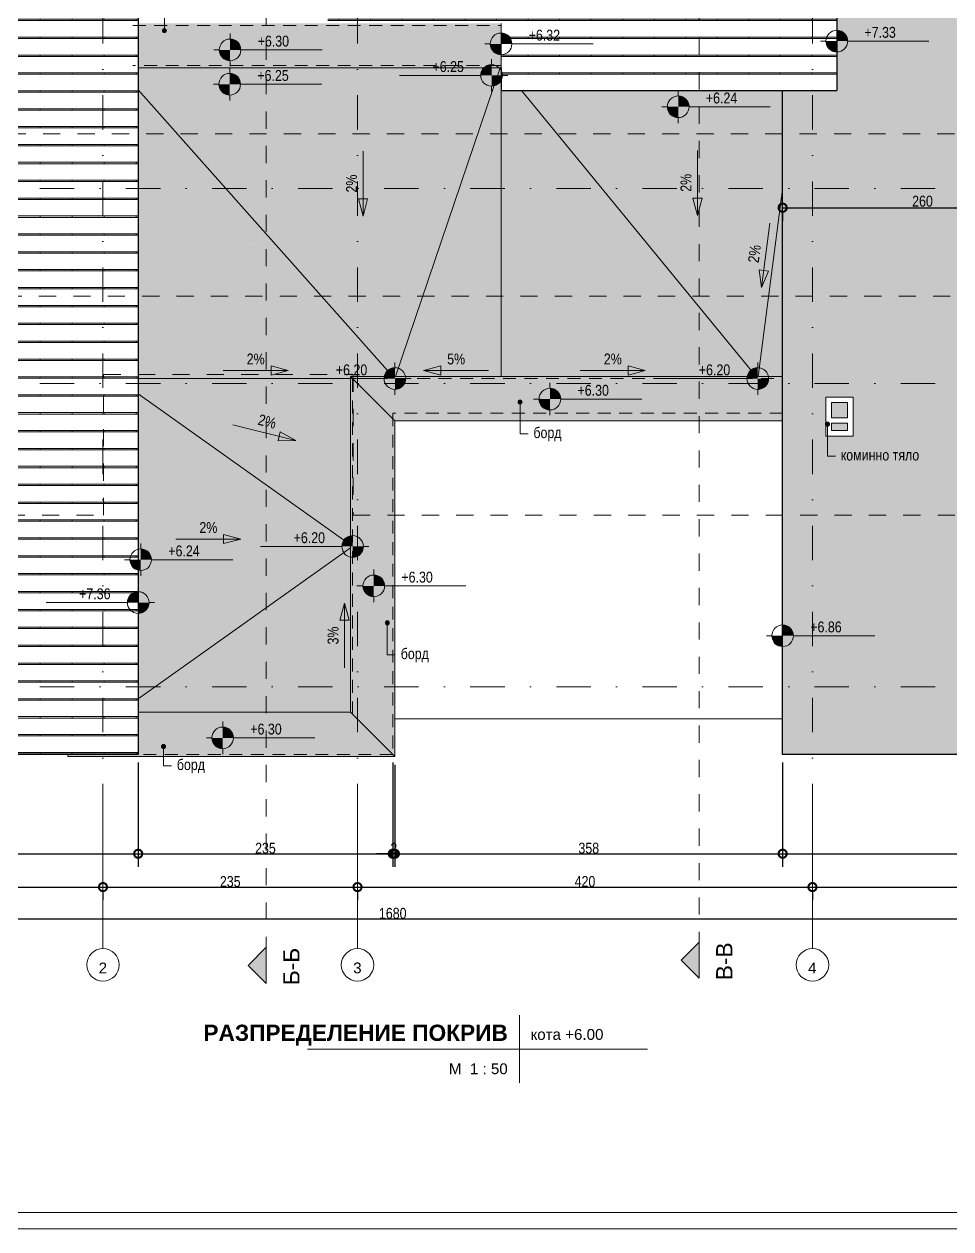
# Model space of a CAD drawing. Header units: centimetres. Extents: x 0 to 25250, y 0 to 2250.
# Drawn here: x 7056 to 7911, y 0 to 1112 of the extents above; entities that cross this region are included whole.
import ezdxf

# ---------------------------------------------------------------- set-up
doc = ezdxf.new("R2010")
doc.units = ezdxf.units.CM
for name, pattern in [('17-View-1$0$Overhead', [19.84375, 11.90625, -7.9375]), ('19-View-1$0$Dash', [31.75, 15.875, -15.875]), ('19-View-1$0$Dash dot', [79.375, 31.75, -23.8125, 0, -23.8125])]:
    doc.linetypes.add(name, pattern=pattern)
for name, color, linetype, lineweight in [('A-ANNO-DIMS', 7, 'Continuous', 9), ('A-ANNO-NOTE', 7, 'Continuous', 9), ('A-DETL-MBND', 7, 'Continuous', 9), ('A-FLOR-OVHD', 7, '17-View-1$0$Overhead', 9), ('A-GENM', 7, 'Continuous', 9), ('A-ROOF', 7, 'Continuous', 9), ('A-ROOF-PATT', 7, 'Continuous', 9), ('A-WALL', 7, 'Continuous', 9), ('A-WALL-PATT', 7, 'Continuous', 9), ('G-ANNO-DIMS', 7, 'Continuous', 9), ('G-ANNO-SYMB', 7, 'Continuous', 9), ('G-ANNO-TEXT', 7, 'Continuous', 9), ('G-ANNO-TTLB', 7, 'Continuous', 9), ('S-GRID', 7, 'Continuous', 9), ('S-GRID-IDEN', 7, 'Continuous', 9)]:
    doc.layers.add(name, color=color, linetype=linetype, lineweight=lineweight)
doc.styles.add('19-View-1$0$Arial', font='arial.ttf', dxfattribs={"height": 10})
doc.styles.add('19-View-1$0$Arial Narrow', font='ARIALN.TTF', dxfattribs={"height": 10})
doc.styles.add('19-View-1$0$Arial Narrow_2', font='ARIALN.TTF', dxfattribs={"height": 10})
doc.styles.add('19-View-1$0$Arial Narrow_3', font='ARIALN.TTF', dxfattribs={"height": 10})
doc.styles.add('19-View-1$0$Arial_1', font='arial.ttf', dxfattribs={"height": 15})
doc.styles.add('19_xrefed$0$Arial', font='arial.ttf', dxfattribs={"height": 0.2})
doc.styles.add('19_xrefed$0$Arial_B', font='arialbd.ttf', dxfattribs={"height": 0.3})
doc.dimstyles.new('19-View-1$0$TEC_DIM', dxfattribs={"dimscale": 30.48, "dimtxt": 10.23431, "dimasz": 0.492126, "dimexe": 0.393701, "dimexo": 0.246063, "dimgap": 0, "dimtad": 1, "dimdec": 0, "dimzin": 0, "dimdsep": 46, "dimtxsty": '19-View-1$0$Arial Narrow', "dimblk1": '19-View-1$0$_DotSmall', "dimblk2": '19-View-1$0$_DotSmall', "dimsah": 1, "dimcen": 0.09, "dimazin": 0, "dimtfac": 1, "dimtdec": 4, "dimtix": 1, "dimtmove": 0, "dimatfit": 3, "dimfxl": 1, "dimtvp": 1, "dimtolj": 1, "dimtzin": 0, "dimarcsym": 2})
doc.dimstyles.new('19-View-1$0$TEC_DIM_1', dxfattribs={"dimscale": 30.48, "dimtxt": 10.23431, "dimasz": 0.492126, "dimexe": 0.393701, "dimexo": 0.246063, "dimgap": 0, "dimtad": 1, "dimdec": 0, "dimzin": 0, "dimdsep": 46, "dimtxsty": '19-View-1$0$Arial Narrow_3', "dimblk1": '19-View-1$0$_DotSmall', "dimblk2": '19-View-1$0$_DotSmall', "dimsah": 1, "dimcen": 0.09, "dimazin": 0, "dimtfac": 1, "dimtdec": 4, "dimtix": 1, "dimtmove": 0, "dimatfit": 3, "dimfxl": 1, "dimtvp": 1, "dimtolj": 1, "dimtzin": 0, "dimarcsym": 2})
pattern_1 = [(0, (6431.8533, 1694.0777), (5.08, 1.27), [0.4191, -3.391, 0.4191, -3.391, -20.32]), (0, (6431.8533, 1694.0777), (5.08, 1.27), [-7.62, 0.4191, -7.201, 0.4191, -3.391, -8.89]), (0, (6431.8533, 1694.0777), (5.08, 1.27), [-19.05, 0.4191, -2.121, 0.4191, -5.931]), (120.004, (6433.7583, 1694.7126), (-3.6401151, 3.7641549), [0.41905, -3.391, 0.41905, -3.391, -20.318]), (120.004, (6433.7583, 1694.7126), (-3.6401151, 3.7641549), [-7.619, 0.41905, -7.2, 0.41905, -3.391, -8.889]), (120.004, (6433.7583, 1694.7126), (-3.6401151, 3.7641549), [-19.048, 0.41905, -2.121, 0.41905, -5.93]), (239.996, (6434.3933, 1697.2518), (-1.4399991, -5.0334425), [0.41905, -3.391, 0.41905, -3.391, -20.318]), (239.996, (6434.3933, 1697.2518), (-1.4399991, -5.0334425), [-7.619, 0.41905, -7.2, 0.41905, -3.391, -8.889]), (239.996, (6434.3933, 1697.2518), (-1.4399991, -5.0334425), [-19.048, 0.41905, -2.121, 0.41905, -5.93])]

# ---------------------------------------------------------------- blocks, each defined once
blk = doc.blocks.new('TEC_ОФИЦИАЛНА РАМКА - TEC_ОФИЦИАЛНА РАМКА-2548456-СГРАДА ТИП III - ПЛАН ПОКРИВ')
at = {"layer": 'G-ANNO-TTLB'}
for p, q in [((41.321, -4.146), (-16.129, -4.146)), ((-18.379, -4.446), (41.621, -4.446))]:
    blk.add_line(p, q, dxfattribs=at)
blk = doc.blocks.new('Viewport - TYPE-NAME SCALE LEVEL-1451543-СГРАДА ТИП III - ПЛАН ПОКРИВ')
at = {"layer": 'G-ANNO-TTLB'}
for p, q in [((0, -0.627), (0, 0.627)), ((2.363, 0), (-3.913, 0))]:
    blk.add_line(p, q, dxfattribs=at)
blk = doc.blocks.new('TEC_CHIMNEY-2P - TEC_CHIMNEY-2P-2377915-ПОКРИВ')
at = {"layer": 'A-GENM'}
for p, q in [((25, 36), (0, 36)), ((0, 36), (0, 0)), ((25, 0), (25, 36)), ((5, 24.2), (5, 31)), ((5, 31), (20, 31)), ((20, 24.2), (5, 24.2)), ((20, 31), (20, 24.2)), ((5, 19.2), (20, 19.2)), ((5, 5), (5, 19.2)), ((20, 19.2), (20, 5)), ((0, 0), (25, 0)), ((20, 5), (5, 5))]:
    blk.add_line(p, q, dxfattribs=at)
blk = doc.blocks.new('Grid - TEC_GRID_CIRCLE-145857-ПОКРИВ')
at = {"layer": 'S-GRID-IDEN'}
blk.add_circle((0, 0), 0.3, dxfattribs=at)
blk = doc.blocks.new('Section - TEC_SECTION-13048-ПОКРИВ')
at = {"layer": 'G-ANNO-SYMB'}
blk.add_hatch(color=256, dxfattribs=at).paths.add_polyline_path([(0, 0.334), (0.334, 0), (-0.334, 0)])
for p, q in [((0, 0.334), (-0.334, 0)), ((0.334, 0), (0, 0.334)), ((-0.334, 0), (0.334, 0))]:
    blk.add_line(p, q, dxfattribs=at)
blk = doc.blocks.new('Spot Elevations - PLAN - PROJECT-149572-ПОКРИВ')
at = {"layer": 'A-ANNO-NOTE'}
h = blk.add_hatch(color=256, dxfattribs=at)
edge = h.paths.add_edge_path()
edge.add_line((0, 0), (0, -0.2))
edge.add_arc((0, 0), 0.2, 180, 270, ccw=False)
edge.add_line((-0.2, 0), (0, 0))
h = blk.add_hatch(color=256, dxfattribs=at)
edge = h.paths.add_edge_path()
edge.add_line((0, 0), (0, 0.2))
edge.add_arc((0, 0), 0.2, 0, 90, ccw=False)
edge.add_line((0.2, 0), (0, 0))
for p, q in [((0, 0.2), (0, 0.3)), ((-0.2, 0), (-0.3, 0)), ((0, -0.3), (0, -0.2)), ((0.2, 0), (1.7, 0))]:
    blk.add_line(p, q, dxfattribs=at)
blk.add_circle((0, 0), 0.2, dxfattribs=at)
blk = doc.blocks.new('19-View-1$0$_DotSmall')
at = {"color": 0, "linetype": 'ByBlock', "const_width": 0.5}
blk.add_lwpolyline([(-0.0625, 0, 1), (0.0625, 0, 1)], format="xyb", close=True, dxfattribs=at)
blk = doc.blocks.new('*D2911')
at = {"layer": 'A-ANNO-DIMS', "color": 0, "lineweight": -2, "transparency": 16777216}
for p, q in [((6668.5, 315.6), (7128.5, 315.6)), ((6668.5, 310.7), (6668.5, 303.6)), ((7128.5, 310.7), (7128.5, 303.6))]:
    blk.add_line(p, q, dxfattribs=at)
at = {"layer": 'A-ANNO-DIMS', "color": 0, "lineweight": -2, "transparency": 16777216, "xscale": 15, "yscale": 15, "zscale": 15, "rotation": 180}
blk.add_blockref('19-View-1$0$_DotSmall', (6668.5, 315.6), dxfattribs=at)
at = {"layer": 'A-ANNO-DIMS', "color": 0, "lineweight": -2, "transparency": 16777216, "xscale": 15, "yscale": 15, "zscale": 15}
blk.add_blockref('19-View-1$0$_DotSmall', (7128.5, 315.6), dxfattribs=at)
at = {"layer": 'A-ANNO-DIMS', "color": 0, "transparency": 16777216, "insert": (6898.5, 320.7), "char_height": 10, "width": 22.808, "attachment_point": 5, "style": '19-View-1$0$Arial Narrow'}
blk.add_mtext('\\A1;460', dxfattribs=at)
blk = doc.blocks.new('*D2912')
at = {"layer": 'A-ANNO-DIMS', "color": 0, "lineweight": -2, "transparency": 16777216}
for p, q in [((7128.5, 315.6), (7363.5, 315.6)), ((7128.5, 310.7), (7128.5, 303.6)), ((7363.5, 310.7), (7363.5, 303.6))]:
    blk.add_line(p, q, dxfattribs=at)
at = {"layer": 'A-ANNO-DIMS', "color": 0, "lineweight": -2, "transparency": 16777216, "xscale": 15, "yscale": 15, "zscale": 15, "rotation": 180}
blk.add_blockref('19-View-1$0$_DotSmall', (7128.5, 315.6), dxfattribs=at)
at = {"layer": 'A-ANNO-DIMS', "color": 0, "lineweight": -2, "transparency": 16777216, "xscale": 15, "yscale": 15, "zscale": 15}
blk.add_blockref('19-View-1$0$_DotSmall', (7363.5, 315.6), dxfattribs=at)
at = {"layer": 'A-ANNO-DIMS', "color": 0, "transparency": 16777216, "insert": (7246, 320.7), "char_height": 10, "width": 22.808, "attachment_point": 5, "style": '19-View-1$0$Arial Narrow'}
blk.add_mtext('\\A1;235', dxfattribs=at)
blk = doc.blocks.new('*D2913')
at = {"layer": 'A-ANNO-DIMS', "color": 0, "lineweight": -2, "transparency": 16777216}
for p, q in [((7363.5, 315.6), (7783.5, 315.6)), ((7363.5, 310.7), (7363.5, 303.6)), ((7783.5, 310.7), (7783.5, 303.6))]:
    blk.add_line(p, q, dxfattribs=at)
at = {"layer": 'A-ANNO-DIMS', "color": 0, "lineweight": -2, "transparency": 16777216, "xscale": 15, "yscale": 15, "zscale": 15, "rotation": 180}
blk.add_blockref('19-View-1$0$_DotSmall', (7363.5, 315.6), dxfattribs=at)
at = {"layer": 'A-ANNO-DIMS', "color": 0, "lineweight": -2, "transparency": 16777216, "xscale": 15, "yscale": 15, "zscale": 15}
blk.add_blockref('19-View-1$0$_DotSmall', (7783.5, 315.6), dxfattribs=at)
at = {"layer": 'A-ANNO-DIMS', "color": 0, "transparency": 16777216, "insert": (7573.5, 320.7), "char_height": 10, "width": 22.808, "attachment_point": 5, "style": '19-View-1$0$Arial Narrow'}
blk.add_mtext('\\A1;420', dxfattribs=at)
blk = doc.blocks.new('*D2914')
at = {"layer": 'A-ANNO-DIMS', "color": 0, "lineweight": -2, "transparency": 16777216}
for p, q in [((7783.5, 315.6), (8203.5, 315.6)), ((7783.5, 310.7), (7783.5, 303.6)), ((8203.5, 310.7), (8203.5, 303.6))]:
    blk.add_line(p, q, dxfattribs=at)
at = {"layer": 'A-ANNO-DIMS', "color": 0, "lineweight": -2, "transparency": 16777216, "xscale": 15, "yscale": 15, "zscale": 15, "rotation": 180}
blk.add_blockref('19-View-1$0$_DotSmall', (7783.5, 315.6), dxfattribs=at)
at = {"layer": 'A-ANNO-DIMS', "color": 0, "lineweight": -2, "transparency": 16777216, "xscale": 15, "yscale": 15, "zscale": 15}
blk.add_blockref('19-View-1$0$_DotSmall', (8203.5, 315.6), dxfattribs=at)
at = {"layer": 'A-ANNO-DIMS', "color": 0, "transparency": 16777216, "insert": (7993.5, 320.7), "char_height": 10, "width": 22.808, "attachment_point": 5, "style": '19-View-1$0$Arial Narrow'}
blk.add_mtext('\\A1;420', dxfattribs=at)
blk = doc.blocks.new('*D2934')
at = {"layer": 'A-ANNO-DIMS', "color": 0, "lineweight": -2, "transparency": 16777216}
for p, q in [((8236, 920.6), (8236, 274.2)), ((6556, 740.6), (6556, 274.2)), ((6556, 286.2), (8236, 286.2))]:
    blk.add_line(p, q, dxfattribs=at)
at = {"layer": 'A-ANNO-DIMS', "color": 0, "lineweight": -2, "transparency": 16777216, "xscale": 15, "yscale": 15, "zscale": 15, "rotation": 180}
blk.add_blockref('19-View-1$0$_DotSmall', (6556, 286.2), dxfattribs=at)
at = {"layer": 'A-ANNO-DIMS', "color": 0, "lineweight": -2, "transparency": 16777216, "xscale": 15, "yscale": 15, "zscale": 15}
blk.add_blockref('19-View-1$0$_DotSmall', (8236, 286.2), dxfattribs=at)
at = {"layer": 'A-ANNO-DIMS', "color": 0, "transparency": 16777216, "insert": (7396, 291.3), "char_height": 10, "width": 30.411, "attachment_point": 5, "style": '19-View-1$0$Arial Narrow'}
blk.add_mtext('\\A1;1680', dxfattribs=at)
blk = doc.blocks.new('*D2936')
at = {"layer": 'A-ANNO-DIMS', "color": 0, "lineweight": -2, "transparency": 16777216}
for p, q in [((6636, 430.6), (6636, 334.4)), ((7161, 430.6), (7161, 334.4)), ((6636, 346.4), (7161, 346.4))]:
    blk.add_line(p, q, dxfattribs=at)
at = {"layer": 'A-ANNO-DIMS', "color": 0, "lineweight": -2, "transparency": 16777216, "xscale": 15, "yscale": 15, "zscale": 15, "rotation": 180}
blk.add_blockref('19-View-1$0$_DotSmall', (6636, 346.4), dxfattribs=at)
at = {"layer": 'A-ANNO-DIMS', "color": 0, "lineweight": -2, "transparency": 16777216, "xscale": 15, "yscale": 15, "zscale": 15}
blk.add_blockref('19-View-1$0$_DotSmall', (7161, 346.4), dxfattribs=at)
at = {"layer": 'A-ANNO-DIMS', "color": 0, "transparency": 16777216, "insert": (6898.5, 351.5), "char_height": 10, "width": 22.808, "attachment_point": 5, "style": '19-View-1$0$Arial Narrow'}
blk.add_mtext('\\A1;525', dxfattribs=at)
blk = doc.blocks.new('*D2937')
at = {"layer": 'A-ANNO-DIMS', "color": 0, "lineweight": -2, "transparency": 16777216}
for p, q in [((7161, 430.6), (7161, 334.4)), ((7396, 430.6), (7396, 334.4)), ((7161, 346.4), (7396, 346.4))]:
    blk.add_line(p, q, dxfattribs=at)
at = {"layer": 'A-ANNO-DIMS', "color": 0, "lineweight": -2, "transparency": 16777216, "xscale": 15, "yscale": 15, "zscale": 15, "rotation": 180}
blk.add_blockref('19-View-1$0$_DotSmall', (7161, 346.4), dxfattribs=at)
at = {"layer": 'A-ANNO-DIMS', "color": 0, "lineweight": -2, "transparency": 16777216, "xscale": 15, "yscale": 15, "zscale": 15}
blk.add_blockref('19-View-1$0$_DotSmall', (7396, 346.4), dxfattribs=at)
at = {"layer": 'A-ANNO-DIMS', "color": 0, "transparency": 16777216, "insert": (7278.5, 351.5), "char_height": 10, "width": 22.808, "attachment_point": 5, "style": '19-View-1$0$Arial Narrow'}
blk.add_mtext('\\A1;235', dxfattribs=at)
blk = doc.blocks.new('*D2938')
at = {"layer": 'A-ANNO-DIMS', "color": 0, "lineweight": -2, "transparency": 16777216}
for p, q in [((7396, 430.6), (7396, 334.4)), ((7398, 428.6), (7398, 334.4)), ((7396, 346.4), (7381, 346.4)), ((7396, 346.4), (7398, 346.4)), ((7398, 346.4), (7413, 346.4))]:
    blk.add_line(p, q, dxfattribs=at)
at = {"layer": 'A-ANNO-DIMS', "color": 0, "lineweight": -2, "transparency": 16777216, "xscale": 15, "yscale": 15, "zscale": 15}
blk.add_blockref('19-View-1$0$_DotSmall', (7396, 346.4), dxfattribs=at)
at = {"layer": 'A-ANNO-DIMS', "color": 0, "lineweight": -2, "transparency": 16777216, "xscale": 15, "yscale": 15, "zscale": 15, "rotation": 180}
blk.add_blockref('19-View-1$0$_DotSmall', (7398, 346.4), dxfattribs=at)
at = {"layer": 'A-ANNO-DIMS', "color": 0, "transparency": 16777216, "insert": (7397, 351.4), "char_height": 10, "width": 7.603, "attachment_point": 5, "style": '19-View-1$0$Arial Narrow'}
blk.add_mtext('\\A1;2', dxfattribs=at)
blk = doc.blocks.new('*D2939')
at = {"layer": 'A-ANNO-DIMS', "color": 0, "lineweight": -2, "transparency": 16777216}
for p, q in [((7398, 428.6), (7398, 334.4)), ((7756, 430.6), (7756, 334.4)), ((7398, 346.4), (7756, 346.4))]:
    blk.add_line(p, q, dxfattribs=at)
at = {"layer": 'A-ANNO-DIMS', "color": 0, "lineweight": -2, "transparency": 16777216, "xscale": 15, "yscale": 15, "zscale": 15, "rotation": 180}
blk.add_blockref('19-View-1$0$_DotSmall', (7398, 346.4), dxfattribs=at)
at = {"layer": 'A-ANNO-DIMS', "color": 0, "lineweight": -2, "transparency": 16777216, "xscale": 15, "yscale": 15, "zscale": 15}
blk.add_blockref('19-View-1$0$_DotSmall', (7756, 346.4), dxfattribs=at)
at = {"layer": 'A-ANNO-DIMS', "color": 0, "transparency": 16777216, "insert": (7577, 351.5), "char_height": 10, "width": 22.808, "attachment_point": 5, "style": '19-View-1$0$Arial Narrow'}
blk.add_mtext('\\A1;358', dxfattribs=at)
blk = doc.blocks.new('*D2940')
at = {"layer": 'A-ANNO-DIMS', "color": 0, "lineweight": -2, "transparency": 16777216}
for p, q in [((7756, 430.6), (7756, 334.4)), ((8146, 430.6), (8146, 334.4)), ((7756, 346.4), (8146, 346.4))]:
    blk.add_line(p, q, dxfattribs=at)
at = {"layer": 'A-ANNO-DIMS', "color": 0, "lineweight": -2, "transparency": 16777216, "xscale": 15, "yscale": 15, "zscale": 15, "rotation": 180}
blk.add_blockref('19-View-1$0$_DotSmall', (7756, 346.4), dxfattribs=at)
at = {"layer": 'A-ANNO-DIMS', "color": 0, "lineweight": -2, "transparency": 16777216, "xscale": 15, "yscale": 15, "zscale": 15}
blk.add_blockref('19-View-1$0$_DotSmall', (8146, 346.4), dxfattribs=at)
at = {"layer": 'A-ANNO-DIMS', "color": 0, "transparency": 16777216, "insert": (7951, 351.5), "char_height": 10, "width": 22.808, "attachment_point": 5, "style": '19-View-1$0$Arial Narrow'}
blk.add_mtext('\\A1;390', dxfattribs=at)
blk = doc.blocks.new('*D2952')
at = {"layer": 'A-ANNO-DIMS', "color": 0, "lineweight": -2, "transparency": 16777216}
for p, q in [((8014.3, 935.6), (8014.3, 954.9)), ((7756, 942.9), (8014.3, 942.9)), ((7756, 938.1), (7756, 930.9))]:
    blk.add_line(p, q, dxfattribs=at)
at = {"layer": 'A-ANNO-DIMS', "color": 0, "lineweight": -2, "transparency": 16777216, "xscale": 15, "yscale": 15, "zscale": 15, "rotation": 180}
blk.add_blockref('19-View-1$0$_DotSmall', (7756, 942.9), dxfattribs=at)
at = {"layer": 'A-ANNO-DIMS', "color": 0, "lineweight": -2, "transparency": 16777216, "xscale": 15, "yscale": 15, "zscale": 15}
blk.add_blockref('19-View-1$0$_DotSmall', (8014.3, 942.9), dxfattribs=at)
at = {"layer": 'A-ANNO-DIMS', "color": 0, "transparency": 16777216, "insert": (7885.1, 948.9), "char_height": 10, "width": 22.808, "attachment_point": 5, "style": '19-View-1$0$Arial Narrow_3'}
blk.add_mtext('\\A1;\u200e260', dxfattribs=at)

msp = doc.modelspace()

# ---------------------------------------------------------------- block references
at = {"layer": 'G-ANNO-TTLB', "xscale": 49.99999999999999, "yscale": 49.99999999999999, "zscale": 49.99999999999999}
msp.add_blockref('TEC_ОФИЦИАЛНА РАМКА - TEC_ОФИЦИАЛНА РАМКА-2548456-СГРАДА ТИП III - ПЛАН ПОКРИВ', (7119, 222.3), dxfattribs=at)

# ---------------------------------------------------------------- next in the draw order: hatches: boundary and pattern name
at = {"layer": 'A-ROOF-PATT', "true_color": 0x8b8b8b}
h = msp.add_hatch(dxfattribs=at)
h.set_pattern_fill('FP1_1', color=252, style=0, pattern_type=2)
h.set_pattern_definition([(90, (6517.642, -932.92), (-29.922, 16.51), [0.8382, -15.672]), (180, (6517.642, -949.431), (-29.922, -16.51), [29.922, 0]), (180, (6517.642, -948.161), (-29.922, -16.51), [29.922, 0])])
h.paths.add_polyline_path([(7756, 438.1), (8146, 438.1), (8146, 793.1), (8014.3, 793.1), (8014.3, 928.1), (8236, 928.1), (8236, 1323.1), (8124.1, 1323.1), (8124.1, 1423.1), (8236, 1423.1), (8236, 1705.2), (7806, 1552.9), (7806, 1051.1), (7756, 1051.1), (7756, 570.4)])
h.paths.add_polyline_path([(7821, 732.1), (7796, 732.1), (7796, 768.1), (7821, 768.1), (7821, 737.1)])
h.paths.add_polyline_path([(7816, 737.1), (7816, 743.9), (7801, 743.9), (7801, 737.1), (7804.1, 737.1)])
h.paths.add_polyline_path([(7812.8, 748.9), (7816, 748.9), (7816, 763.1), (7801, 763.1), (7801, 748.9), (7803.1, 748.9)])
h = msp.add_hatch(dxfattribs=at)
h.set_pattern_fill('FP1_13', color=252, style=0, pattern_type=2)
h.set_pattern_definition([(270, (6531.42, 1678.186), (29.105, -16.51), [0.8382, -15.672]), (0, (6531.421, 1694.696), (29.105, 16.51), [29.105, 0]), (0, (6531.421, 1693.426), (29.105, 16.51), [29.105, 0])])
h.paths.add_polyline_path([(7496, 1051.1), (7806, 1051.1), (7806, 1548.9), (7336, 1634.7), (7336, 1113.1), (7496, 1113.1), (7496, 1072.1)])
h = msp.add_hatch(dxfattribs=at)
h.set_pattern_fill('FP1_2', color=252, style=0, pattern_type=2)
h.set_pattern_definition([(270, (6448.962, 1678.186), (29.592, -16.51), [0.8382, -15.672]), (0, (6448.962, 1694.696), (29.592, 16.51), [29.592, 0]), (0, (6448.962, 1693.426), (29.592, 16.51), [29.592, 0])])
h.paths.add_polyline_path([(6636, 438.1), (7161, 438.1), (7161, 1523.1), (6636, 1523.1), (6636, 1278.1), (6556, 1278.1), (6556, 1203.1), (6666.1, 1203.1), (6666.1, 1023.1), (6556, 1023.1), (6556, 748.1), (6636, 748.1), (6636, 497.8)])
at = {"layer": 'A-ROOF-PATT', "true_color": 0xc0c0c0}
h = msp.add_hatch(dxfattribs=at)
h.set_pattern_fill('FP1_8', color=9, style=0, pattern_type=2)
h.set_pattern_definition(pattern_1)
h.paths.add_polyline_path([(7398.7, 787.1), (7495.3, 1072.1), (7161, 1072.1), (7161, 1051.6), (7396.2, 787.1), (7398, 787.1)])
h = msp.add_hatch(dxfattribs=at)
h.set_pattern_fill('FP1_6', color=9, style=0, pattern_type=2)
h.set_pattern_definition([(0, (6433.3443, 1694.6958), (5.073, 1.27), [0.41856, -3.386, 0.41856, -3.386, -20.294]), (0, (6433.3443, 1694.6958), (5.073, 1.27), [-7.61, 0.41856, -7.192, 0.41856, -3.386, -8.878]), (0, (6433.3443, 1694.6958), (5.073, 1.27), [-19.025, 0.41856, -2.118, 0.41856, -5.923]), (119.968, (6435.2463, 1695.3308), (-3.6353844, 3.764342), [0.41896, -3.39, 0.41896, -3.39, -20.313]), (119.968, (6435.2463, 1695.3308), (-3.6353844, 3.764342), [-7.618, 0.41896, -7.199, 0.41896, -3.39, -8.887]), (119.968, (6435.2463, 1695.3308), (-3.6353844, 3.764342), [-19.044, 0.41896, -2.12, 0.41896, -5.929]), (240.032, (6435.8803, 1697.8708), (-1.4382021, -5.0347131), [0.41896, -3.39, 0.41896, -3.39, -20.313]), (240.032, (6435.8803, 1697.8708), (-1.4382021, -5.0347131), [-7.618, 0.41896, -7.199, 0.41896, -3.39, -8.887]), (240.032, (6435.8803, 1697.8708), (-1.4382021, -5.0347131), [-19.044, 0.41896, -2.12, 0.41896, -5.929])])
h.paths.add_polyline_path([(7496, 787.1), (7496, 1072.1), (7495.3, 1072.1), (7398.7, 787.1), (7489.1, 787.1)])
h = msp.add_hatch(dxfattribs=at)
h.set_pattern_fill('FP1_7', color=9, style=0, pattern_type=2)
h.set_pattern_definition([(359.99997, (6432.6091, 1694.6969), (5.0790007, 1.2699973), [0.41902, -3.39, 0.41902, -3.39, -20.316]), (359.99997, (6432.6091, 1694.6969), (5.0790007, 1.2699973), [-7.619, 0.41902, -7.2, 0.41902, -3.39, -8.888]), (359.99997, (6432.6091, 1694.6969), (5.0790007, 1.2699973), [-19.046, 0.41902, -2.12, 0.41902, -5.93]), (119.995, (6434.5133, 1695.3319), (-3.6395237, 3.7647267), [0.41908, -3.391, 0.41908, -3.391, -20.319]), (119.995, (6434.5133, 1695.3319), (-3.6395237, 3.7647267), [-7.62, 0.41908, -7.201, 0.41908, -3.391, -8.89]), (119.995, (6434.5133, 1695.3319), (-3.6395237, 3.7647267), [-19.049, 0.41908, -2.121, 0.41908, -5.931]), (240.005, (6435.1483, 1697.8718), (-1.4397084, -5.0345347), [0.41908, -3.391, 0.41908, -3.391, -20.319]), (240.005, (6435.1483, 1697.8718), (-1.4397084, -5.0345347), [-7.62, 0.41908, -7.201, 0.41908, -3.391, -8.89]), (240.005, (6435.1483, 1697.8718), (-1.4397084, -5.0345347), [-19.049, 0.41908, -2.121, 0.41908, -5.931])])
h.paths.add_polyline_path([(7357.5, 787.1), (7396.2, 787.1), (7161, 1051.6), (7161, 1047.6), (7357, 787.8)])
h = msp.add_hatch(dxfattribs=at)
h.set_pattern_fill('FP1_4', color=9, style=0, pattern_type=2)
h.set_pattern_definition([(0, (6432.6075, 1694.6958), (5.079, 1.27), [0.41902, -3.39, 0.41902, -3.39, -20.316]), (0, (6432.6075, 1694.6958), (5.079, 1.27), [-7.619, 0.41902, -7.2, 0.41902, -3.39, -8.888]), (0, (6432.6075, 1694.6958), (5.079, 1.27), [-19.046, 0.41902, -2.12, 0.41902, -5.93]), (119.995, (6434.5123, 1695.3308), (-3.6395237, 3.7647267), [0.41908, -3.391, 0.41908, -3.391, -20.319]), (119.995, (6434.5123, 1695.3308), (-3.6395237, 3.7647267), [-7.62, 0.41908, -7.201, 0.41908, -3.391, -8.89]), (119.995, (6434.5123, 1695.3308), (-3.6395237, 3.7647267), [-19.049, 0.41908, -2.121, 0.41908, -5.931]), (240.005, (6435.1473, 1697.8708), (-1.4397084, -5.0345347), [0.41908, -3.391, 0.41908, -3.391, -20.319]), (240.005, (6435.1473, 1697.8708), (-1.4397084, -5.0345347), [-7.62, 0.41908, -7.201, 0.41908, -3.391, -8.89]), (240.005, (6435.1473, 1697.8708), (-1.4397084, -5.0345347), [-19.049, 0.41908, -2.121, 0.41908, -5.931])])
h.paths.add_polyline_path([(7334.4, 785.1), (7357, 785.1), (7357, 787.1), (7357.5, 787.1), (7161, 1047.6), (7161, 785.1), (7231.2, 785.1)])
h = msp.add_hatch(dxfattribs=at)
h.set_pattern_fill('FP1_12', color=9, style=0, pattern_type=2)
h.set_pattern_definition([(0, (6432.8533, 1694.6958), (5.079, 1.27), [0.41901, -3.39, 0.41901, -3.39, -20.315]), (0, (6432.8533, 1694.6958), (5.079, 1.27), [-7.618, 0.41901, -7.199, 0.41901, -3.39, -8.888]), (0, (6432.8533, 1694.6958), (5.079, 1.27), [-19.046, 0.41901, -2.12, 0.41901, -5.93]), (119.994, (6434.7583, 1695.3308), (-3.6389581, 3.7639241), [0.41908, -3.391, 0.41908, -3.391, -20.319]), (119.994, (6434.7583, 1695.3308), (-3.6389581, 3.7639241), [-7.62, 0.41908, -7.2, 0.41908, -3.391, -8.89]), (119.994, (6434.7583, 1695.3308), (-3.6389581, 3.7639241), [-19.049, 0.41908, -2.121, 0.41908, -5.931]), (240.006, (6435.3933, 1697.8708), (-1.4396205, -5.0345598), [0.41908, -3.391, 0.41908, -3.391, -20.319]), (240.006, (6435.3933, 1697.8708), (-1.4396205, -5.0345598), [-7.62, 0.41908, -7.2, 0.41908, -3.391, -8.89]), (240.006, (6435.3933, 1697.8708), (-1.4396205, -5.0345598), [-19.049, 0.41908, -2.121, 0.41908, -5.931])])
h.paths.add_polyline_path([(7496, 787.1), (7731.4, 787.1), (7514.9, 1051.1), (7496, 1051.1), (7496, 788)])
h = msp.add_hatch(dxfattribs=at)
h.set_pattern_fill('FP1_5', color=9, style=0, pattern_type=2)
h.set_pattern_definition(pattern_1)
h.paths.add_polyline_path([(7733.3, 787.1), (7756, 959.9), (7756, 1051.1), (7514.9, 1051.1), (7731.4, 787.1), (7733, 787.1)])
h = msp.add_hatch(dxfattribs=at)
h.set_pattern_fill('FP1_3', color=9, style=0, pattern_type=2)
h.set_pattern_definition([(0, (6451.4543, 1694.6958), (5.036, 1.27), [0.41551, -3.362, 0.41551, -3.362, -20.146]), (0, (6451.4543, 1694.6958), (5.036, 1.27), [-7.555, 0.41551, -7.139, 0.41551, -3.362, -8.814]), (0, (6451.4543, 1694.6958), (5.036, 1.27), [-18.887, 0.41551, -2.103, 0.41551, -5.88]), (119.787, (6453.3433, 1695.3308), (-3.6089542, 3.764531), [0.41821, -3.384, 0.41821, -3.384, -20.277]), (119.787, (6453.3433, 1695.3308), (-3.6089542, 3.764531), [-7.604, 0.41821, -7.186, 0.41821, -3.384, -8.871]), (119.787, (6453.3433, 1695.3308), (-3.6089542, 3.764531), [-19.009, 0.41821, -2.116, 0.41821, -5.918]), (240.213, (6453.9733, 1697.8708), (-1.4278684, -5.034886), [0.41821, -3.384, 0.41821, -3.384, -20.277]), (240.213, (6453.9733, 1697.8708), (-1.4278684, -5.034886), [-7.604, 0.41821, -7.186, 0.41821, -3.384, -8.871]), (240.213, (6453.9733, 1697.8708), (-1.4278684, -5.034886), [-19.009, 0.41821, -2.116, 0.41821, -5.918])])
h.paths.add_polyline_path([(7733.3, 787.1), (7756, 787.1), (7756, 959.9), (7742.9, 860.6)])
h = msp.add_hatch(dxfattribs=at)
h.set_pattern_fill('FP1_11', color=9, style=0, pattern_type=2)
h.set_pattern_definition([(0.00546, (6432.6942, 1694.4838), (5.078879, 1.270484), [0.41902, -3.39, 0.41902, -3.39, -20.316]), (0.00546, (6432.6942, 1694.4838), (5.078879, 1.270484), [-7.619, 0.41902, -7.2, 0.41902, -3.39, -8.888]), (0.00546, (6432.6942, 1694.4838), (5.078879, 1.270484), [-19.046, 0.41902, -2.12, 0.41902, -5.93]), (119.997, (6434.5993, 1695.119), (-3.6391552, 3.7637336), [0.41906, -3.391, 0.41906, -3.391, -20.318]), (119.997, (6434.5993, 1695.119), (-3.6391552, 3.7637336), [-7.619, 0.41906, -7.2, 0.41906, -3.391, -8.889]), (119.997, (6434.5993, 1695.119), (-3.6391552, 3.7637336), [-19.048, 0.41906, -2.121, 0.41906, -5.93]), (240.006, (6435.2333, 1697.6588), (-1.4396205, -5.0345598), [0.41909, -3.391, 0.41909, -3.391, -20.32]), (240.006, (6435.2333, 1697.6588), (-1.4396205, -5.0345598), [-7.62, 0.41909, -7.201, 0.41909, -3.391, -8.89]), (240.006, (6435.2333, 1697.6588), (-1.4396205, -5.0345598), [-19.05, 0.41909, -2.121, 0.41909, -5.931])])
h.paths.add_polyline_path([(7357, 631.5), (7357, 785.1), (7161, 785.1), (7161, 770.9), (7238.9, 715.5)])
h = msp.add_hatch(dxfattribs=at)
h.set_pattern_fill('FP1_10', color=9, style=0, pattern_type=2)
h.set_pattern_definition([(0, (6432.7992, 1694.6958), (5.079, 1.27), [0.41899, -3.39, 0.41899, -3.39, -20.315]), (0, (6432.7992, 1694.6958), (5.079, 1.27), [-7.618, 0.41899, -7.199, 0.41899, -3.39, -8.888]), (0, (6432.7992, 1694.6958), (5.079, 1.27), [-19.045, 0.41899, -2.12, 0.41899, -5.929]), (119.993, (6434.7033, 1695.3308), (-3.6388924, 3.7639876), [0.41907, -3.391, 0.41907, -3.391, -20.319]), (119.993, (6434.7033, 1695.3308), (-3.6388924, 3.7639876), [-7.619, 0.41907, -7.2, 0.41907, -3.391, -8.889]), (119.993, (6434.7033, 1695.3308), (-3.6388924, 3.7639876), [-19.049, 0.41907, -2.121, 0.41907, -5.931]), (240.007, (6435.3383, 1697.8708), (-1.4395327, -5.034585), [0.41907, -3.391, 0.41907, -3.391, -20.319]), (240.007, (6435.3383, 1697.8708), (-1.4395327, -5.034585), [-7.619, 0.41907, -7.2, 0.41907, -3.391, -8.889]), (240.007, (6435.3383, 1697.8708), (-1.4395327, -5.034585), [-19.049, 0.41907, -2.121, 0.41907, -5.931])])
h.paths.add_polyline_path([(7161, 489.3), (7357, 628.7), (7357, 631.5), (7161, 770.9), (7161, 497.8)])
h = msp.add_hatch(dxfattribs=at)
h.set_pattern_fill('FP1_9', color=9, style=0, pattern_type=2)
h.set_pattern_definition([(0, (6431.8533, 1694.2336), (5.08, 1.269), [0.4191, -3.391, 0.4191, -3.391, -20.32]), (0, (6431.8533, 1694.2336), (5.08, 1.269), [-7.62, 0.4191, -7.201, 0.4191, -3.391, -8.89]), (0, (6431.8533, 1694.2336), (5.08, 1.269), [-19.05, 0.4191, -2.121, 0.4191, -5.931]), (120.013, (6433.7583, 1694.8683), (-3.6402061, 3.7627172), [0.41894, -3.39, 0.41894, -3.39, -20.312]), (120.013, (6433.7583, 1694.8683), (-3.6402061, 3.7627172), [-7.617, 0.41894, -7.198, 0.41894, -3.39, -8.887]), (120.013, (6433.7583, 1694.8683), (-3.6402061, 3.7627172), [-19.043, 0.41894, -2.12, 0.41894, -5.929]), (239.987, (6434.3933, 1697.4068), (-1.4397894, -5.0314844), [0.41894, -3.39, 0.41894, -3.39, -20.312]), (239.987, (6434.3933, 1697.4068), (-1.4397894, -5.0314844), [-7.617, 0.41894, -7.198, 0.41894, -3.39, -8.887]), (239.987, (6434.3933, 1697.4068), (-1.4397894, -5.0314844), [-19.043, 0.41894, -2.12, 0.41894, -5.929])])
h.paths.add_polyline_path([(7161, 477.1), (7357, 477.1), (7357, 628.7), (7161, 489.3), (7161, 485.5)])
at = {"layer": 'A-WALL-PATT', "lineweight": 5, "true_color": 0xebebeb}
for points in [[(7496, 1072.1), (7496, 1113.1), (7161, 1113.1), (7161, 1072.1), (7437.5, 1072.1)], [(7398, 436.1), (7398, 746.1), (7357, 787.1), (7357, 477.1)], [(7756, 746.1), (7756, 787.1), (7357, 787.1), (7398, 746.1), (7746.9, 746.1)], [(7398, 436.1), (7357, 477.1), (7161, 477.1), (7161, 438.1), (7096, 438.1), (7096, 436.1), (7231.2, 436.1)]]:
    msp.add_hatch(color=7, dxfattribs=at).paths.add_polyline_path(points)
at = {"layer": 'G-ANNO-DIMS'}
for points in [[(7368.6, 935.1), (7372.8, 951), (7364.3, 951)], [(7677.3, 935.8), (7681.6, 951.7), (7673.1, 951.7)], [(7736.5, 869.3), (7742.8, 884.4), (7734.4, 885.5)], [(7299.5, 792.6), (7283.7, 796.9), (7283.7, 788.4)], [(7424.5, 792.6), (7440.4, 788.4), (7440.4, 796.9)], [(7629.2, 792.6), (7613.3, 796.9), (7613.3, 788.4)], [(7306.6, 727.9), (7292.2, 735.9), (7290.2, 727.6)], [(7255.8, 637), (7239.9, 641.2), (7239.9, 632.7)], [(7351.5, 577.9), (7347.2, 562), (7355.8, 562)]]:
    msp.add_hatch(color=256, dxfattribs=at).paths.add_polyline_path(points)
at = {"layer": 'G-ANNO-TEXT'}
h = msp.add_hatch(color=256, dxfattribs=at)
edge = h.paths.add_edge_path()
edge.add_arc((7185.2, 1106.4), 1.88, 0, 360)
h = msp.add_hatch(color=256, dxfattribs=at)
edge = h.paths.add_edge_path()
edge.add_arc((7513.6, 763.6), 1.88, 0, 360)
h = msp.add_hatch(color=256, dxfattribs=at)
edge = h.paths.add_edge_path()
edge.add_arc((7797.4, 743), 1.88, 0, 360)
h = msp.add_hatch(color=256, dxfattribs=at)
edge = h.paths.add_edge_path()
edge.add_arc((7391, 559.6), 1.88, 0, 360)
h = msp.add_hatch(color=256, dxfattribs=at)
edge = h.paths.add_edge_path()
edge.add_arc((7184.4, 445.4), 1.88, 0, 360)

# ---------------------------------------------------------------- next in the draw order: linework, layer by layer
at = {"layer": 'A-DETL-MBND', "color": 253, "true_color": 0xaaaaaa}
msp.add_line((7756, 471.1), (7398, 471.1), dxfattribs=at)
at = {"layer": 'A-FLOR-OVHD'}
for p, q in [((7156, 1111.1), (7496, 1111.1)), ((7496, 1074.1), (7156, 1074.1)), ((7359, 475.1), (7359, 785.1)), ((7359, 785.1), (7756, 785.1)), ((7396, 753.1), (7396, 438.1)), ((7756, 753.1), (7396, 753.1)), ((7396, 438.1), (7133, 438.1))]:
    msp.add_line(p, q, dxfattribs=at)
at = {"layer": 'A-ROOF', "lineweight": 30}
for p, q in [((7806, 1552.9), (7806, 1051.1)), ((7161, 1523.1), (7161, 438.1)), ((7496, 1072.1), (7496, 1051.1)), ((7496, 1051.1), (7806, 1051.1)), ((7756, 438.1), (7756, 1051.1)), ((7161, 438.1), (6636, 438.1)), ((8146, 438.1), (7756, 438.1))]:
    msp.add_line(p, q, dxfattribs=at)
at = {"layer": 'A-ROOF', "lineweight": 15}
for p, q in [((7495.3, 1072.1), (7398.7, 787.1)), ((7396.2, 787.1), (7161, 1051.6)), ((7496, 787.1), (7496, 1051.1)), ((7514.9, 1051.1), (7731.4, 787.1)), ((7756, 959.9), (7733.3, 787.1)), ((7161, 785.1), (7357, 785.1)), ((7357, 631.5), (7161, 770.9)), ((7357, 628.7), (7161, 489.3))]:
    msp.add_line(p, q, dxfattribs=at)
at = {"layer": 'A-WALL'}
for p, q in [((7496, 1113.1), (7496, 1072.1)), ((7496, 1072.1), (7161, 1072.1)), ((7357, 787.1), (7398, 746.1)), ((7357, 477.1), (7357, 787.1)), ((7756, 787.1), (7357, 787.1)), ((7398, 436.1), (7398, 746.1)), ((7756, 746.1), (7398, 746.1)), ((7161, 477.1), (7357, 477.1)), ((7357, 477.1), (7398, 436.1)), ((7096, 436.1), (7096, 438.1)), ((7096, 436.1), (7398, 436.1))]:
    msp.add_line(p, q, dxfattribs=at)
at = {"layer": 'G-ANNO-DIMS'}
for p, q in [((7368.6, 995.1), (7368.6, 935.1)), ((7677.3, 995.8), (7677.3, 935.8)), ((7372.8, 951), (7364.3, 951)), ((7364.3, 951), (7368.6, 935.1)), ((7368.6, 935.1), (7372.8, 951)), ((7681.6, 951.7), (7673.1, 951.7)), ((7673.1, 951.7), (7677.3, 935.8)), ((7677.3, 935.8), (7681.6, 951.7)), ((7744.3, 928.7), (7736.5, 869.3)), ((7742.8, 884.4), (7734.4, 885.5)), ((7734.4, 885.5), (7736.5, 869.3)), ((7736.5, 869.3), (7742.8, 884.4)), ((7239.5, 792.6), (7299.5, 792.6)), ((7299.5, 792.6), (7283.7, 796.9)), ((7283.7, 796.9), (7283.7, 788.4)), ((7283.7, 788.4), (7299.5, 792.6)), ((7440.4, 796.9), (7424.5, 792.6)), ((7424.5, 792.6), (7440.4, 788.4)), ((7484.5, 792.6), (7424.5, 792.6)), ((7440.4, 788.4), (7440.4, 796.9)), ((7569.2, 792.6), (7629.2, 792.6)), ((7629.2, 792.6), (7613.3, 796.9)), ((7613.3, 796.9), (7613.3, 788.4)), ((7613.3, 788.4), (7629.2, 792.6)), ((7248.4, 742.5), (7306.6, 727.9)), ((7292.2, 735.9), (7290.2, 727.6)), ((7306.6, 727.9), (7292.2, 735.9)), ((7290.2, 727.6), (7306.6, 727.9)), ((7195.8, 637), (7255.8, 637)), ((7255.8, 637), (7239.9, 641.2)), ((7239.9, 641.2), (7239.9, 632.7)), ((7239.9, 632.7), (7255.8, 637)), ((7351.5, 577.9), (7347.2, 562)), ((7355.8, 562), (7351.5, 577.9)), ((7351.5, 517.9), (7351.5, 577.9)), ((7347.2, 562), (7355.8, 562))]:
    msp.add_line(p, q, dxfattribs=at)
at = {"layer": 'G-ANNO-SYMB', "linetype": '19-View-1$0$Dash', "lineweight": 18}
for p, q in [((7279.3, 1984.2), (7279.3, 243.3)), ((7679, 1988.8), (7679, 248.1)), ((6374.7, 1011.1), (8420.1, 1011.1)), ((6370.9, 861.1), (8420.1, 861.1)), ((7129.1, 788.9), (7359.4, 788.9)), ((7129.1, 659.1), (7129.1, 788.9)), ((7359.4, 788.9), (7359.4, 659.1)), ((6373.7, 659.1), (7129.1, 659.1)), ((7359.4, 659.1), (8420.1, 659.1))]:
    msp.add_line(p, q, dxfattribs=at)
at = {"layer": 'G-ANNO-TEXT'}
for p, q in [((7185.2, 1106.4), (7185.2, 1127.7)), ((7513.6, 763.6), (7513.6, 734.1)), ((7797.4, 743), (7797.4, 713.5)), ((7513.6, 734.1), (7520.9, 734.1)), ((7797.4, 713.5), (7804.7, 713.5)), ((7391, 559.6), (7391, 530.1)), ((7391, 530.1), (7398.4, 530.1)), ((7184.4, 445.4), (7184.4, 427.7)), ((7184.4, 427.7), (7191.7, 427.7))]:
    msp.add_line(p, q, dxfattribs=at)
for centre in [(7185.2, 1106.4), (7513.6, 763.6), (7797.4, 743), (7391, 559.6), (7184.4, 445.4)]:
    msp.add_circle(centre, 1.88, dxfattribs=at)
at = {"layer": 'S-GRID', "color": 1, "linetype": '19-View-1$0$Dash dot', "lineweight": 18, "true_color": 0xff0000}
for p, q in [((7128.5, 1841.4), (7128.5, 383.8)), ((7363.5, 1841.4), (7363.5, 383.8)), ((7783.5, 1841.4), (7783.5, 383.8)), ((6513.9, 960.6), (8272.8, 960.6)), ((6513.9, 780.6), (8272.8, 780.6)), ((6513.9, 500.6), (8272.8, 500.6))]:
    msp.add_line(p, q, dxfattribs=at)
at = {"layer": 'S-GRID', "color": 1, "lineweight": 18, "true_color": 0xff0000}
for p, q in [((7128.5, 383.8), (7128.5, 258.8)), ((7363.5, 383.8), (7363.5, 258.8)), ((7783.5, 383.8), (7783.5, 258.8))]:
    msp.add_line(p, q, dxfattribs=at)

# ---------------------------------------------------------------- next in the draw order: block references
at = {"layer": 'A-GENM', "rotation": 180}
msp.add_blockref('TEC_CHIMNEY-2P - TEC_CHIMNEY-2P-2377915-ПОКРИВ', (7821, 768.1), dxfattribs=at)
at = {"layer": 'G-ANNO-DIMS', "xscale": 49.99999999999998, "yscale": 49.99999999999998, "zscale": 49.99999999999998}
for p in [(7245.8, 1088.6), (7496, 1094.1), (7806, 1096.7), (7245.5, 1056.9), (7659.6, 1036.1), (7541.1, 766.2), (7163.3, 617.9), (7378.5, 593.7), (7756, 547.7), (7239, 453.4)]:
    msp.add_blockref('Spot Elevations - PLAN - PROJECT-149572-ПОКРИВ', p, dxfattribs=at)
at = {"layer": 'G-ANNO-DIMS', "extrusion": (0, 0, -1), "xscale": 49.99999999999998, "yscale": 49.99999999999998, "zscale": 49.99999999999998}
for p in [(-7487.2, 1065.1), (-7398, 785.1), (-7733, 785.1), (-7359, 630.1), (-7161, 578.3)]:
    msp.add_blockref('Spot Elevations - PLAN - PROJECT-149572-ПОКРИВ', p, dxfattribs=at)
at = {"layer": 'G-ANNO-SYMB', "xscale": 49.99999999999998, "yscale": 49.99999999999998, "zscale": 49.99999999999998, "rotation": 89.99999999999947}
for p in [(7279.3, 243.3), (7679, 248.1)]:
    msp.add_blockref('Section - TEC_SECTION-13048-ПОКРИВ', p, dxfattribs=at)
at = {"layer": 'G-ANNO-TTLB', "xscale": 49.99999999999999, "yscale": 49.99999999999999, "zscale": 49.99999999999999}
msp.add_blockref('Viewport - TYPE-NAME SCALE LEVEL-1451543-СГРАДА ТИП III - ПЛАН ПОКРИВ', (7513, 166.1), dxfattribs=at)
at = {"layer": 'S-GRID-IDEN', "xscale": 49.99999999999998, "yscale": 49.99999999999998, "zscale": 49.99999999999998, "rotation": 180}
for p in [(7128.5, 243.8), (7363.5, 243.8), (7783.5, 243.8)]:
    msp.add_blockref('Grid - TEC_GRID_CIRCLE-145857-ПОКРИВ', p, dxfattribs=at)

# ---------------------------------------------------------------- next in the draw order: texts
at = {"layer": 'G-ANNO-DIMS', "char_height": 10, "attachment_point": 1, "line_spacing_factor": 0.974696, "style": '19-View-1$0$Arial Narrow'}
for s, insert, width in [('+6.30', (7271.3, 1101.7), 34.754), ('+6.32', (7521.5, 1107.2), 34.754), ('+7.33', (7831.5, 1109.8), 34.754), ('+6.25', (7271, 1070), 34.754), ('+6.25', (7432.7, 1078.2), 34.754), ('+6.24', (7685.1, 1049.2), 34.754), ('2%', (7261.2, 808.2), 19.894), ('5%', (7446.3, 808.2), 19.894), ('2%', (7590.9, 808.2), 19.894), ('+6.20', (7343.5, 798.2), 34.754), ('+6.20', (7678.6, 798.2), 34.754), ('+6.30', (7566.6, 779.3), 34.754), ('2%', (7217.5, 652.6), 19.894), ('+6.20', (7304.5, 643.2), 34.754), ('+6.24', (7188.8, 631), 34.754), ('+6.30', (7404, 606.8), 34.754), ('+7.36', (7106.5, 591.4), 34.754), ('+6.86', (7781.5, 560.8), 34.754), ('+6.30', (7264.5, 466.5), 34.754)]:
    msp.add_mtext(s, dxfattribs=dict(at, insert=insert, width=width))
at = {"layer": 'G-ANNO-DIMS', "char_height": 10, "width": 19.894, "attachment_point": 1, "line_spacing_factor": 0.974696, "style": '19-View-1$0$Arial Narrow'}
for s, insert, rotation in [('2%', (7353, 956.9), 90), ('2%', (7661.7, 957.6), 90), ('2%', (7723.9, 892.8), 82.5172), ('2%', (7273.3, 752.4), 345.8506), ('3%', (7335.9, 539.6), 90)]:
    msp.add_mtext(s, dxfattribs=dict(at, insert=insert, rotation=rotation))
at = {"layer": 'G-ANNO-SYMB', "char_height": 15, "attachment_point": 5, "rotation": 90, "line_spacing_factor": 0.936439, "style": '19-View-1$0$Arial_1'}
for s, insert, width in [('\\pt60,120,180,240,300,360,420,480,540,600,660,720,780,840,900,960,1020,1080,1140,1200,1260,1320,1380,1440,1500,1560,1620,1680,1740,1800,1860,1920;{\\fArial|b0|i0|c204|p34;Б}-{\\fArial|b0|i0|c204|p34;Б}', (7302.4, 242.3), 35.05), ('\\pt60,120,180,240,300,360,420,480,540,600,660,720,780,840,900,960,1020,1080,1140,1200,1260,1320,1380,1440,1500,1560,1620,1680,1740,1800,1860,1920;{\\fArial|b0|i0|c204|p34;В}-{\\fArial|b0|i0|c204|p34;В}', (7702.1, 247.1), 35.7)]:
    msp.add_mtext(s, dxfattribs=dict(at, insert=insert, width=width))
at = {"layer": 'G-ANNO-TEXT', "char_height": 10, "width": 86.35, "attachment_point": 1, "line_spacing_factor": 0.949189, "style": '19-View-1$0$Arial Narrow_2'}
for s, insert in [('\\pt15,30,45,60,75,90,105,120,135,150,165,180,195,210,225,240,255,270,285,300,315,330,345,360,375,390,405,420,435,450,465,480;{\\fArial Narrow|b0|i0|c204|p34;борд}', (7525.9, 740.2)), ('\\pt15,30,45,60,75,90,105,120,135,150,165,180,195,210,225,240,255,270,285,300,315,330,345,360,375,390,405,420,435,450,465,480;{\\fArial Narrow|b0|i0|c204|p34;коминно тяло}', (7809.7, 719.5)), ('\\pt15,30,45,60,75,90,105,120,135,150,165,180,195,210,225,240,255,270,285,300,315,330,345,360,375,390,405,420,435,450,465,480;{\\fArial Narrow|b0|i0|c204|p34;борд}', (7403.4, 536.1)), ('\\pt15,30,45,60,75,90,105,120,135,150,165,180,195,210,225,240,255,270,285,300,315,330,345,360,375,390,405,420,435,450,465,480;{\\fArial Narrow|b0|i0|c204|p34;борд}', (7196.7, 433.7))]:
    msp.add_mtext(s, dxfattribs=dict(at, insert=insert))
at = {"layer": 'G-ANNO-TTLB', "line_spacing_factor": 0.936439}
for s, insert, char_height, width, attachment_point, style in [('\\pt60,120,180,240,300,360,420,480,540,600,660,720,780,840,900,960,1020,1080,1140,1200,1260,1320,1380,1440,1500,1560,1620,1680,1740,1800,1860,1920;{\\fArial|b1|i0|c204|p34;РАЗПРЕДЕЛЕНИЕ ПОКРИВ}', (7502.3, 178.9), 15, 284.4, 6, '19_xrefed$0$Arial_B'), ('\\pt60,120,180,240,300,360,420,480,540,600,660,720,780,840,900,960,1020,1080,1140,1200,1260,1320,1380,1440,1500,1560,1620,1680,1740,1800,1860,1920;{\\fArial|b0|i0|c204|p34;кота }+6.00', (7523.3, 179.5), 10, 69.15, 4, '19_xrefed$0$Arial'), ('\\pt60,120,180,240,300,360,420,480,540,600,660,720,780,840,900,960,1020,1080,1140,1200,1260,1320,1380,1440,1500,1560,1620,1680,1740,1800,1860,1920;M  1 : 50', (7502.2, 147.8), 10, 55.25, 6, '19_xrefed$0$Arial')]:
    msp.add_mtext(s, dxfattribs=dict(at, insert=insert, char_height=char_height, width=width, attachment_point=attachment_point, style=style))
at = {"layer": 'S-GRID-IDEN', "char_height": 10, "width": 8.25, "attachment_point": 5, "line_spacing_factor": 0.936439, "style": '19-View-1$0$Arial'}
for s, insert in [('\\pt50,100,150,200,250,300,350,400,450,500,550,600,650,700,750,800,850,900,950,1000,1050,1100,1150,1200,1250,1300,1350,1400,1450,1500,1550,1600;2', (7128.4, 240.9)), ('\\pt50,100,150,200,250,300,350,400,450,500,550,600,650,700,750,800,850,900,950,1000,1050,1100,1150,1200,1250,1300,1350,1400,1450,1500,1550,1600;3', (7363.4, 240.9)), ('\\pt50,100,150,200,250,300,350,400,450,500,550,600,650,700,750,800,850,900,950,1000,1050,1100,1150,1200,1250,1300,1350,1400,1450,1500,1550,1600;4', (7783.4, 240.9))]:
    msp.add_mtext(s, dxfattribs=dict(at, insert=insert))

# ---------------------------------------------------------------- next in the draw order: dimensions: what is measured, and where the dimension line sits
at = {"layer": 'A-ANNO-DIMS'}
dim = msp.add_linear_dim(base=(8014.3, 942.9), p1=(7756, 945.6), p2=(8014.3, 928.1), text='\u200e260', dimstyle='19-View-1$0$TEC_DIM_1', override={"dimpost": '<>', "dimfxl": 258.867851}, dxfattribs=at)
dim.commit()
dim.dimension.update_dxf_attribs({"geometry": '*D2952', "text_midpoint": (7885.1, 948.9)})
for base, p1, p2, override, picture, middle in [((8236, 286.2), (6556, 748.1), (8236, 928.1), {"dimpost": '<>', "dimfxl": 1689.615341}, '*D2934', (7396, 291.3)), ((7161, 346.4), (6636, 438.1), (7161, 438.1), {"dimpost": '<>', "dimfxl": 525}, '*D2936', (6898.5, 351.5)), ((7396, 346.4), (7161, 438.1), (7396, 438.1), {"dimpost": '<>', "dimfxl": 235}, '*D2937', (7278.5, 351.5)), ((7398, 346.4), (7396, 438.1), (7398, 436.1), {"dimpost": '<>', "dimfxl": 2.828427}, '*D2938', (7397, 351.4)), ((7756, 346.4), (7398, 436.1), (7756, 438.1), {"dimpost": '<>', "dimfxl": 358.005587}, '*D2939', (7577, 351.5)), ((8146, 346.4), (7756, 438.1), (8146, 438.1), {"dimpost": '<>', "dimfxl": 390}, '*D2940', (7951, 351.5)), ((7128.5, 315.6), (6668.5, 318.2), (7128.5, 318.2), {"dimpost": '<>', "dimfxl": 460}, '*D2911', (6898.5, 320.7)), ((7363.5, 315.6), (7128.5, 318.2), (7363.5, 318.2), {"dimpost": '<>', "dimfxl": 235}, '*D2912', (7246, 320.7)), ((7783.5, 315.6), (7363.5, 318.2), (7783.5, 318.2), {"dimpost": '<>', "dimfxl": 420}, '*D2913', (7573.5, 320.7)), ((8203.5, 315.6), (7783.5, 318.2), (8203.5, 318.2), {"dimpost": '<>', "dimfxl": 420}, '*D2914', (7993.5, 320.7))]:
    dim = msp.add_linear_dim(base=base, p1=p1, p2=p2, dimstyle='19-View-1$0$TEC_DIM', override=override, dxfattribs=at)
    dim.commit()
    dim.dimension.update_dxf_attribs({"geometry": picture, "text_midpoint": middle})

doc.saveas('drawing.dxf')
